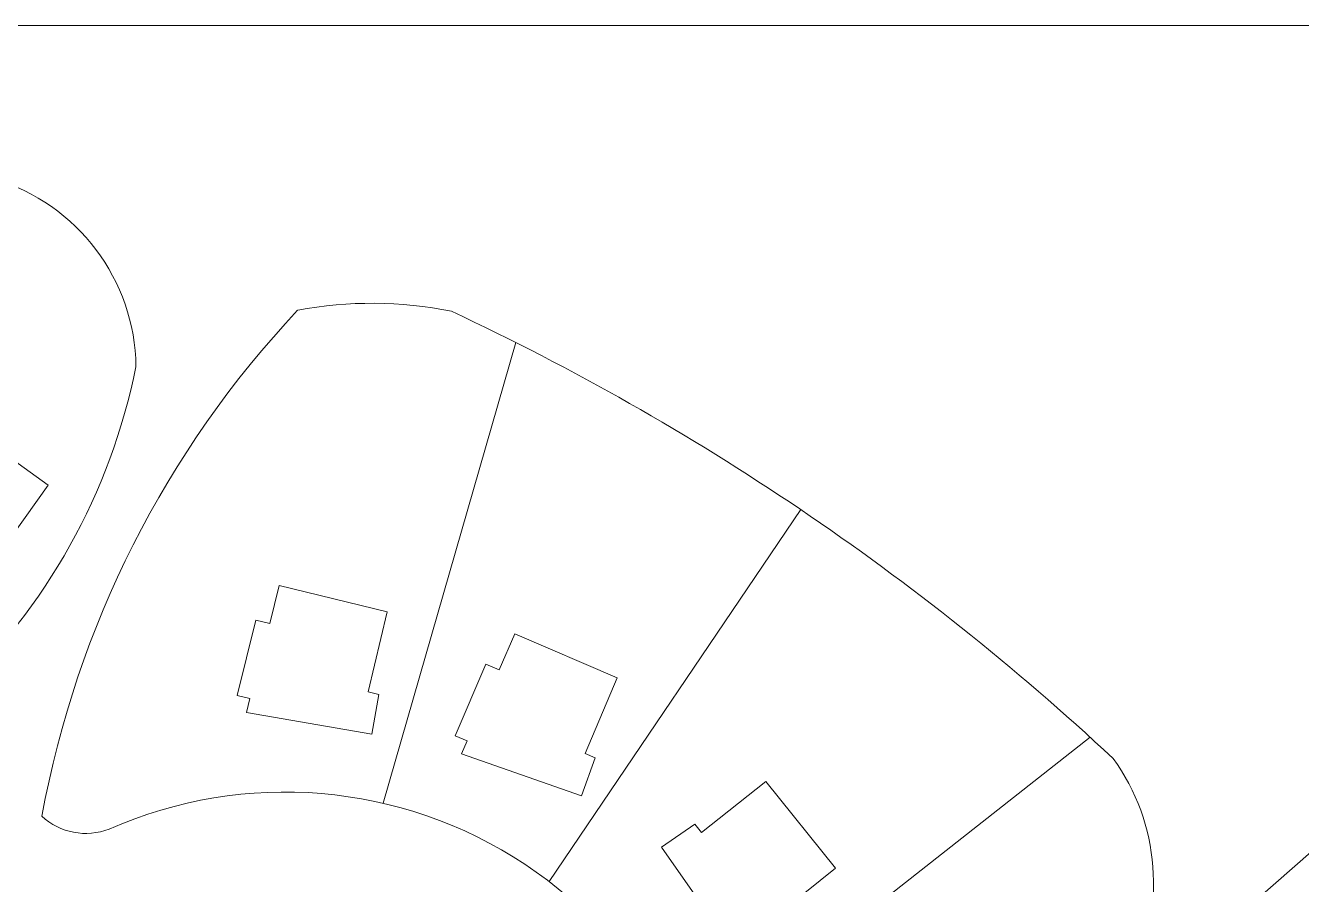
# Model space of a CAD drawing. Header units: inches. Extents: x 36 to 190, y -75 to 56.
# Drawn here: x 49.11 to 64.81, y 45.33 to 55.9 of the extents above; entities that cross this region are included whole.
import ezdxf

# ---------------------------------------------------------------- set-up
doc = ezdxf.new("R2010")
doc.units = ezdxf.units.IN
doc.layers.add('01_ORIGINAL_CAD', color=7, linetype='CONTINUOUS', lineweight=20)

# ---------------------------------------------------------------- blocks, each defined once
blk = doc.blocks.new('01_SCALLOP')
at = {"layer": '01_ORIGINAL_CAD'}
blk.add_line((36.248, 55.9), (71.442, 55.9), dxfattribs=at)
for points in [[(55.143, 52), (53.51, 46.333)], [(63.257, 44.272), (68.329, 48.719), (68.329, 49.231), (68.73, 49.6), (69.33, 49.6), (71.442, 51.512), (71.442, 50.696), (69.711, 49.177), (69.725, 48.651), (69.304, 48.218), (68.761, 48.218), (63.72, 43.82), (63.817, 43.397)], [(55.552, 45.371), (58.647, 49.945)], [(62.206, 47.145), (57.223, 43.22)]]:
    blk.add_lwpolyline(points, dxfattribs=at)
for points in [[(48.804, 49.422), (49.389, 50.246), (48.277, 51.045), (47.995, 50.654), (47.85, 50.758), (47.292, 49.982), (47.421, 49.889), (47.319, 49.747), (48.648, 48.921), (48.911, 49.345)], [(53.327, 47.704), (53.561, 48.687), (52.231, 49.012), (52.116, 48.544), (51.942, 48.586), (51.715, 47.658), (51.87, 47.62), (51.829, 47.45), (53.37, 47.181), (53.455, 47.672)], [(55.995, 46.944), (56.387, 47.876), (55.128, 48.415), (54.938, 47.972), (54.774, 48.042), (54.397, 47.164), (54.544, 47.101), (54.475, 46.94), (55.951, 46.422), (56.116, 46.892)], [(57.426, 45.973), (58.218, 46.601), (59.075, 45.534), (58.699, 45.232), (58.811, 45.092), (58.066, 44.493), (57.966, 44.618), (57.83, 44.508), (56.934, 45.791), (57.343, 46.076)]]:
    blk.add_lwpolyline(points, close=True, dxfattribs=at)
blk.add_lwpolyline([(50.14, 46.014, -0.546754), (57.65, 41.045, 0.171391), (58.184, 40.351, 0.171391)], format="xyb", dxfattribs=at)
for centre, radius, start, end in [((48.026, 51.672), 2.444, 0.7167, 73.3418), ((53.373, 47.535), 4.948, 78.6004, 100.6499), ((61.436, 43.951), 12.326, 136.7478, 169.6154), ((40.939, 23.771), 31.601, 47.0054, 64.8874), ((43.034, 53.196), 7.583, 313.0815, 348.6437), ((60.387, 45.356), 2.599, 332.6099, 36.0186), ((49.852, 46.755), 0.794, 227.0981, 291.2465)]:
    blk.add_arc(centre, radius, start, end, dxfattribs=at)

msp = doc.modelspace()

# ---------------------------------------------------------------- block references
msp.add_blockref('01_SCALLOP', (0, 0))

doc.saveas('drawing.dxf')
